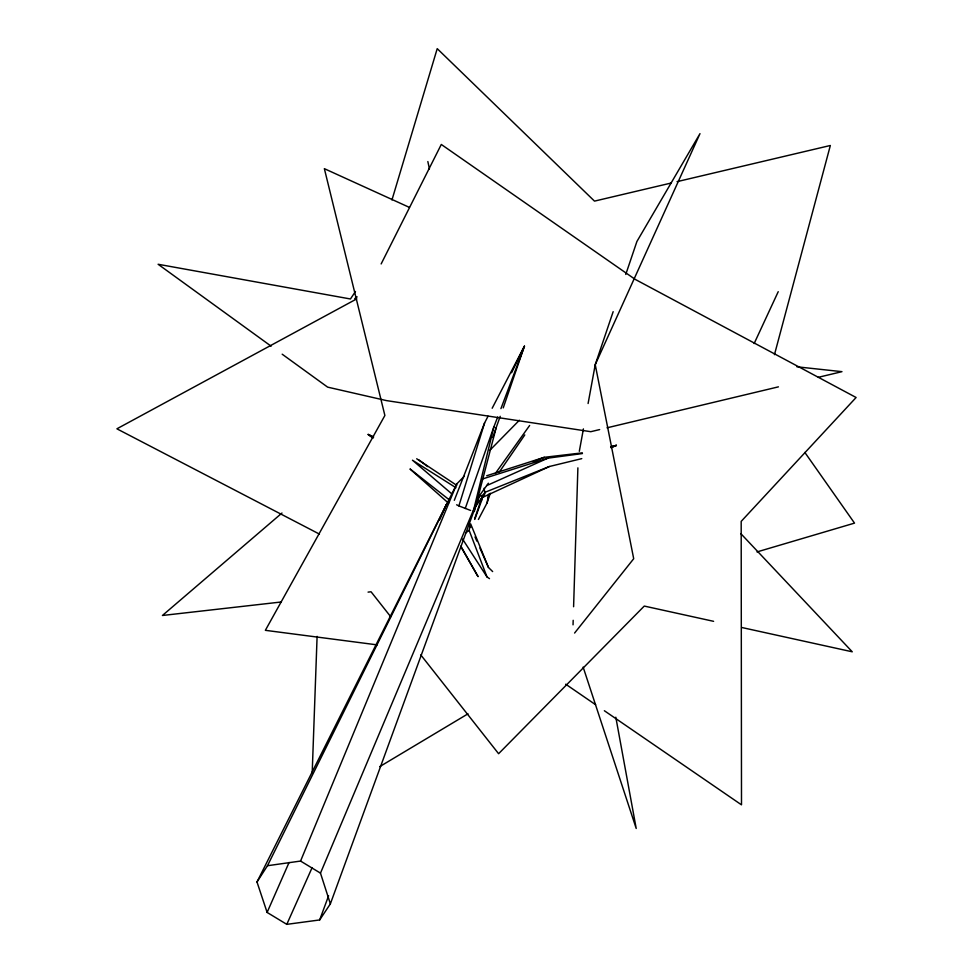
<?xml version="1.0" encoding="UTF-8"?>
<svg xmlns="http://www.w3.org/2000/svg" width="973" height="973" viewBox="0 0 973 973"><rect width="100%" height="100%" fill="white"/><g stroke="black" fill="none" stroke-linecap="round" stroke-linejoin="round"><path stroke-width="1.46" d="M573.048 624.836L573.182 620.312M573.596 606.726L577.889 467.855M312.199 772.878L317.101 636.378M474.8 519.448L481.44 500.913L482 496.522M579.312 451.314L583.423 428.898M588.093 403.515L595.233 364.668L613.16 311.676M478.4 519.46L487.047 502.98L488.653 494.308M489.492 578.631L487.023 576.965L469.132 530.334L470.677 523.888L488.458 567.441L492.642 571.565M497.69 417.003L493.919 426.77L473.279 511.421L474.313 511.47L496.206 427.548L500.219 416.31M481.44 500.913L482.511 496.631M774.459 354.671L830.346 145.488L677.05 181.647M391.961 199.939L437.218 48.65L594.491 201.119L671.151 183.033M470.591 510.448L458.891 505.899L484.603 422.902L488.045 416.237M487.047 502.98L490.307 493.262M625.761 274.435L636.901 241.499L699.988 133.642L595.233 364.668L633.703 558.721L574.593 633.046M492.825 437.509L496.206 427.548M474.715 518.597L481.927 497.458M465.24 508.514L493.919 426.77M487.996 498.115L489.468 493.992M480.662 496.035L483.046 497.179L484.749 492.399L484.128 488.239M503.236 407.894L524.423 346.12L492.168 408.246M448.444 502.263L446.412 504.488L256.994 881.988L267.113 912.431L286.792 924.35L319.667 919.947L330.37 903.856L479.592 495.512L488.373 483.228M319.667 919.947L328.606 895.768M500.925 408.636L524.52 346.157L511.579 372.744M454.306 500.317L484.603 422.902M256.994 881.988L267.466 865.727L300.56 861.056L456.811 483.873L464.243 476.32M330.37 903.856L320.482 873.134L474.289 508.101M475.469 505.303L479.592 495.512M267.113 912.431L289.066 862.479M439.711 519.752L446.412 504.488M286.792 924.35L312.126 867.612M754.148 343.554L778.23 291.681M267.466 865.727L456.811 483.873M381.148 263.938L441.292 144.454L635.15 279.348L856.106 397.495L741.183 521.382L741.499 804.841L604.355 710.728M355.473 291.462L350.45 298.979L158.113 264.267L271.126 346.181M474.228 508.587L485.369 492.362M499.088 472.379L524.788 434.919M495.391 473.401L529.64 425.481M489.687 450.438L519.363 420.239M281.975 513.026L162.43 615.483L281.002 602.019M465.617 532.985L469.132 530.334M354.695 298.638L357.164 296.874M379.738 766.615L467.989 713.817M356.787 298.857L116.894 428.813L319.399 534.08M482.024 495.403L484.736 494.138M483.046 497.179L549.392 466.505L581.769 458.636M486.646 485.636L547.933 458.149L582.438 453.552M610.947 447.738L616.371 445.415L610.691 446.692M484.749 492.399L549.392 466.505M612.212 447.008L616.335 445.403M532.973 461.652L544.296 457.31L582.304 452.859M486.707 475.748L544.296 457.31M481.878 479.166L547.933 458.149M756.982 551.934L854.525 523.121L804.853 452.445M610.801 446.85L616.359 445.33M599.648 429.579L590.781 431.696L386.439 400.596L327.633 387.132L282.182 354.196M607.03 427.816L778.424 386.853M818.317 377.317L841.961 371.662L796.936 366.809M368.062 592.119L371.054 591.779L390.757 616.785M377.208 644.88L265.361 630.322L384.882 415.483L324.362 168.67L409.451 207.419M713.598 621.321L644.272 606.07L498.602 753.71L420.762 654.89M741.633 627.476L852.251 651.801L740.818 533.618M373.62 436.938L368.159 434.469L372.781 437.959M456.617 504.792L458.891 505.899M416.687 458.769L456.763 485.357M373.45 437.23L368.183 434.396L373.267 437.765M300.56 861.056L320.482 873.134M456.009 487.753L412.455 460.205L451.691 493.761M565.714 684.201L595.634 704.732M419.229 460.132L427.658 466.602M410.205 469.071L448.857 499.514M410.168 469.144L448.565 503.211M462.564 539.066L487.023 576.965M460.716 546.425L478.084 576.648L460.91 546.34M468.901 523.085L470.737 527.244M475.019 536.95L476.843 541.11M479.908 548.03L488.458 567.441M583.143 667.101L636.208 828.473L615.812 717.21M427.84 161.554L429.446 168.901"/></g></svg>
